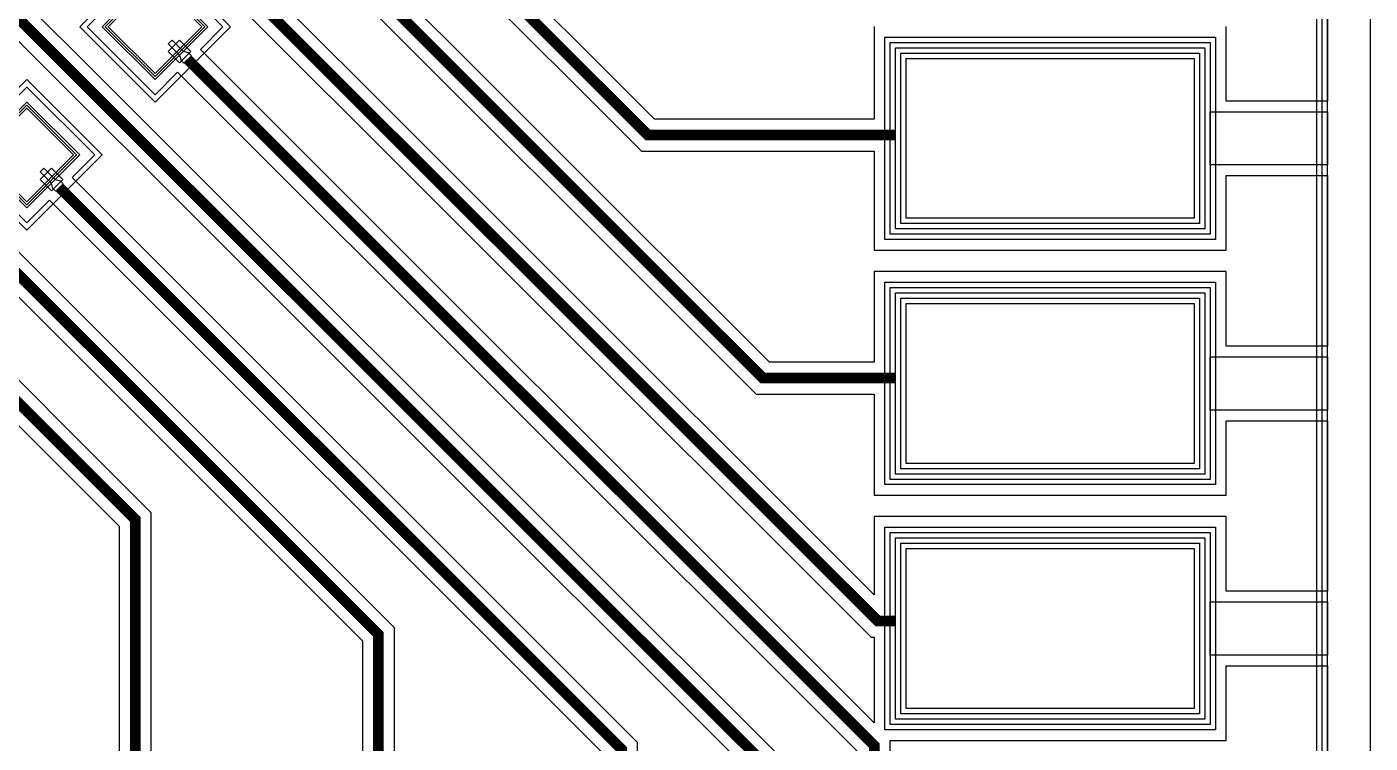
# Model space of a CAD drawing. Extents: x -87611 to 96139, y 77822 to 138139.
# Drawn here: x -20481 to -19222, y 110446 to 111119 of the extents above; entities that cross this region are included whole.
import ezdxf

# ---------------------------------------------------------------- set-up
doc = ezdxf.new("R2010")
doc.units = 0
doc.header["$MEASUREMENT"] = 0
doc.layers.get('0').update_dxf_attribs({"color": 6})
for name, color, linetype in [('L10D0 Abs', 4, 'Continuous'), ('L12D0 Etch', 190, 'Continuous'), ('L14D0 Au', 2, 'Continuous'), ('L15D0 PVIA', 7, 'Continuous'), ('L3D0 Base', 3, 'Continuous'), ('L4D0 Cntr', 1, 'Continuous'), ('L50D0 SiO2', 52, 'Continuous'), ('L7D0 DE', 42, 'Continuous'), ('L8D0 Wire', 5, 'Continuous')]:
    doc.layers.add(name, color=color, linetype=linetype)

# ---------------------------------------------------------------- blocks, each defined once
blk = doc.blocks.new('32PAD')
at = {"layer": 'L14D0 Au'}
blk.add_lwpolyline([(-80, 10), (-80, 290), (80, 290), (80, 10)], close=True, dxfattribs=at)
at = {"layer": 'L15D0 PVIA'}
blk.add_lwpolyline([(-75, 15), (-75, 285), (75, 285), (75, 15)], close=True, dxfattribs=at)
at = {"layer": 'L3D0 Base'}
for points in [[(-25, 300), (-25, 410), (25, 410), (25, 300)], [(-90, 0), (-90, 300), (90, 300), (90, 0)]]:
    blk.add_lwpolyline(points, close=True, dxfattribs=at)
at = {"layer": 'L4D0 Cntr'}
blk.add_lwpolyline([(-85, 5), (-85, 295), (85, 295), (85, 5)], close=True, dxfattribs=at)
at = {"layer": 'L8D0 Wire'}
blk.add_lwpolyline([(-95, -5), (-95, 305), (95, 305), (95, -5)], close=True, dxfattribs=at)
blk = doc.blocks.new('_32PADS')
at = {"rotation": 270}
for p in [(1050, -345), (1050, -575), (1050, -805)]:
    blk.add_blockref('32PAD', p, dxfattribs=at)
blk = doc.blocks.new('_32PRBE_TOP')
at = {"layer": 'L50D0 SiO2', "linetype": 'Continuous'}
blk.add_lwpolyline([(3.223, 7.5), (18.223, 7.5), (18.223, -7.5), (3.223, -7.5)], close=True, dxfattribs=at)
at = {"layer": 'L8D0 Wire'}
for points in [[(0, 5), (3.75, 5), (8.223, 2.5), (8.223, -2.5), (3.75, -5), (0, -5)], [(23.223, 2.5), (8.223, 2.5), (8.223, -2.5), (23.223, -2.5)]]:
    blk.add_lwpolyline(points, close=True, dxfattribs=at)
blk = doc.blocks.new('_32TRCE70')
at = {"layer": 'L14D0 Au'}
for points in [[(-114, 135.2), (-966.8, 988), (-966.8, 1035), (-930, 1035), (-930, 1365), (-1000, 1365), (-1000, 1460), (-840, 1460), (-840, 1365), (-910, 1365), (-910, 1035), (-813, 1035), (-813, 912), (-282.8, 381.8), (-304.1, 360.6), (-240.4, 297), (-219.2, 318.2)], [(-176.8, 360.6), (-240.4, 424.3), (-261.6, 403.1), (-783, 924.4), (-783, 1035), (-700, 1035), (-700, 1365), (-770, 1365), (-770, 1460), (-610, 1460), (-610, 1365), (-680, 1365), (-680, 1035), (-585, 1035), (-585, 804.2), (-135.2, 354.4)], [(-105.2, 366.8), (-555, 816.6), (-555, 1035), (-470, 1035), (-470, 1365), (-540, 1365), (-540, 1460), (-380, 1460), (-380, 1365), (-450, 1365), (-450, 1035), (-357, 1035), (-357, 696.4), (-162.6, 502)], [(-141.4, 523.3), (-327, 708.8), (-327, 964.8), (-149.6, 964.8)], [(35, 1460), (310, 1460), (310, 1365), (240, 1365)], [(240, 1035), (327, 1035), (327, 829), (-15, 487)], [(15, 474.6), (357, 816.6), (357, 1035), (450, 1035), (450, 1365), (380, 1365), (380, 1460), (540, 1460), (540, 1365), (470, 1365), (470, 1035), (555, 1035), (555, 936.8), (141.4, 523.3)], [(162.6, 502), (585, 924.4), (585, 1035), (680, 1035), (680, 1365), (610, 1365), (610, 1460), (770, 1460), (770, 1365), (700, 1365), (700, 1035), (773.4, 1035), (105.2, 366.8)], [(219.2, 318.2), (240.4, 297), (304.1, 360.6), (282.8, 381.8), (921, 1020), (996.8, 1020), (996.8, 1035), (1024.8, 1035), (1140, 1150.2), (1140, 1140), (996.8, 996.8), (975.6, 996.8), (105.2, 126.4)]]:
    blk.add_lwpolyline(points, dxfattribs=at)
for points in [[(910, 1050), (910, 1365), (840, 1365), (840, 1460), (1000, 1460), (1000, 1365), (930, 1365), (930, 1050)], [(141.4, 282.8), (134.1, 290.2), (135.2, 291.9), (135.2, 354.4), (813, 1032.2), (813, 1035), (893.6, 1035), (261.6, 403.1), (240.4, 424.3), (176.8, 360.6), (198, 339.4), (183.1, 324.5), (182.7, 322.2), (178.2, 326.7), (154.1, 302.6), (158.6, 298.2), (156.3, 297.7)]]:
    blk.add_lwpolyline(points, close=True, dxfattribs=at)
at = {"layer": 'L8D0 Wire', "const_width": 10}
for points in [[(-981.8, 1055), (-981.8, 981.8), (-120.2, 120.2), (-57.7, 120.2)], [(-271, 391.2), (-798, 918.2), (-798, 1055)], [(-120.2, 298.1), (-120.2, 360.6), (-570, 810.4), (-570, 1055)], [(-150.8, 511.4), (-342, 702.6), (-342, 1055)], [(0, 418.3), (0, 480.8), (342, 822.8), (342, 1055)], [(120.2, 298.1), (120.2, 360.6), (798, 1038.4), (798, 1055)], [(150.8, 511.4), (570, 930.6), (570, 1055)], [(271, 391.2), (914.8, 1035), (981.8, 1035), (981.8, 1055)]]:
    blk.add_lwpolyline(points, dxfattribs=at)
at = {"linetype": 'Continuous', "rotation": 315}
blk.add_blockref('_32PRBE_TOP', (-271, 391.2), dxfattribs=at)
at = {"linetype": 'Continuous', "xscale": -1, "rotation": 45}
blk.add_blockref('_32PRBE_TOP', (271, 391.2), dxfattribs=at)
blk = doc.blocks.new('PIX70')
at = {"layer": 'L3D0 Base'}
blk.add_lwpolyline([(-35, -35), (-35, 35), (35, 35), (35, -35)], close=True, dxfattribs=at)
at = {"layer": 'L4D0 Cntr'}
blk.add_lwpolyline([(-33, -33), (-33, 33), (33, 33), (33, -33)], close=True, dxfattribs=at)
at = {"layer": 'L7D0 DE'}
blk.add_lwpolyline([(-50, -50), (-50, 50), (50, 50), (50, -50)], close=True, dxfattribs=at)
blk = doc.blocks.new('PIX70A')
at = {"layer": 'L10D0 Abs'}
blk.add_lwpolyline([(-31, -31), (-31, 31), (31, 31), (31, -31)], close=True, dxfattribs=at)
at = {"linetype": 'Continuous'}
blk.add_blockref('PIX70', (0, 0), dxfattribs=at)
blk = doc.blocks.new('$32_70_A')
at = {"layer": 'L12D0 Etch'}
blk.add_lwpolyline([(0, 0), (0, 2950), (50, 2950), (50, 50), (2950, 50), (2950, 2950), (0, 2950), (0, 3000), (3000, 3000), (3000, 0)], close=True, dxfattribs=at)
at = {"layer": 'L3D0 Base'}
blk.add_lwpolyline([(0, 0), (0, 2960), (40, 2960), (40, 40), (2960, 40), (2960, 2960), (0, 2960), (0, 3000), (3000, 3000), (3000, 0)], close=True, dxfattribs=at)
at = {"layer": 'L4D0 Cntr'}
blk.add_lwpolyline([(0, 0), (0, 2955), (45, 2955), (45, 45), (2955, 45), (2955, 2955), (0, 2955), (0, 3000), (3000, 3000), (3000, 0)], close=True, dxfattribs=at)
at = {"layer": 'L7D0 DE'}
blk.add_lwpolyline([(0, 0), (0, 2960), (40, 2960), (40, 40), (2960, 40), (2960, 2960), (0, 2960), (0, 3000), (3000, 3000), (3000, 0)], close=True, dxfattribs=at)
blk.add_blockref('_32PADS', (1500, 1500))
for name, p, rotation in [('_32TRCE70', (1500, 1500), 270), ('_32TRCE70', (1500, 1500), 180), ('PIX70A', (1860.624, 1259.584), 225), ('PIX70A', (1740.416, 1139.376), 135)]:
    blk.add_blockref(name, p, dxfattribs=dict(rotation=rotation))

msp = doc.modelspace()

# ---------------------------------------------------------------- block references
at = {"linetype": 'Continuous'}
msp.add_blockref('$32_70_A', (-22221.7, 109858.9), dxfattribs=at)

doc.saveas('drawing.dxf')
